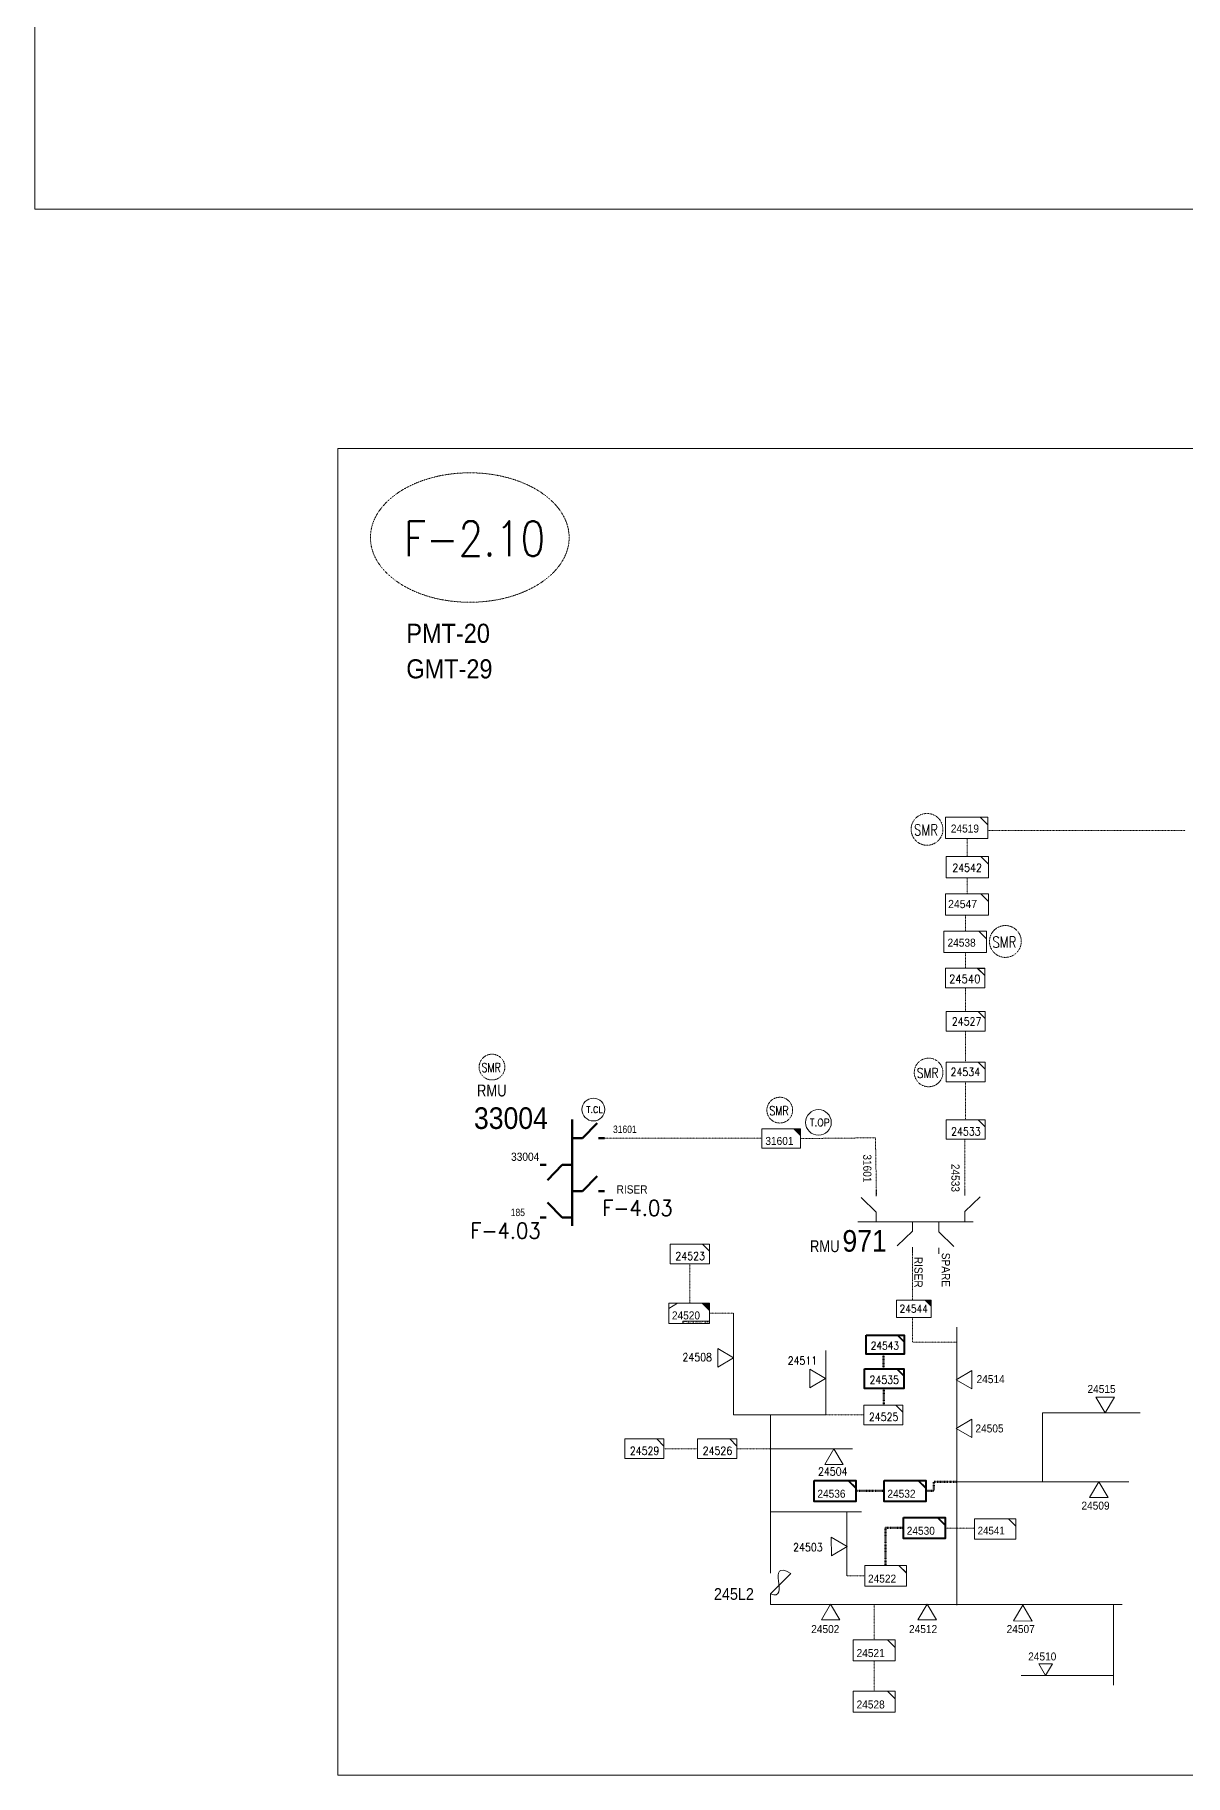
# Model space of a CAD drawing. Header units: metres. Extents: x 65984 to 144644, y -19036 to 23726.
# Drawn here: x 113607 to 114139, y 8807 to 9612 of the extents above; entities that cross this region are included whole.
import ezdxf
from ezdxf.enums import TextEntityAlignment as Align

# ---------------------------------------------------------------- set-up
doc = ezdxf.new("R2010")
doc.units = ezdxf.units.M
doc.header["$MEASUREMENT"] = 0
doc.linetypes.add('DGN Style 3', pattern=[0.013877, 0, -0.013877])
doc.layers.get('0').update_dxf_attribs({"color": 95, "lineweight": 40})
for name, color, linetype, lineweight in [('CONTRACTOR NAME', 95, 'Continuous', 40), ('d_eos', 111, 'Continuous', 40), ('d_eos no', 121, 'Continuous', 40), ('d_fco', 5, 'Continuous', 40), ('d_fco text', 95, 'Continuous', 40), ('d_oh branch', 94, 'Continuous', 40), ('d_switch', 95, 'Continuous', 40), ('d_tf', 1, 'Continuous', 40), ('d_tf no', 6, 'Continuous', 40), ('d_ug cable', 95, 'Continuous', 40), ('d_unit sub', 7, 'Continuous', 40), ('FDR  1  05', 172, 'Continuous', 40), ('fedr no', 95, 'Continuous', 40), ('Level 37', 7, 'Continuous', 0), ('O H MAIN FEEDER', 4, 'Continuous', 100), ('SW N O', 114, 'Continuous', 30)]:
    doc.layers.add(name, color=color, linetype=linetype, lineweight=lineweight)
doc.styles.add('Style-Arial', font='arial.ttf')
doc.styles.add('Style-ENGINEERING', font='ENGINEERING.shx')
doc.styles.add('Style-msdefault', font='msdefault.shx')
doc.styles.add('Style-STANDARD', font='STANDARD.shx')

# ---------------------------------------------------------------- blocks, each defined once
blk = doc.blocks.new('SS')
at = {"color": 0, "linetype": 'ByBlock', "lineweight": -2, "flags": 128}
blk.add_lwpolyline([(6.95, 4.25), (10.45, 4.25), (10.45, 0.75)], close=True, dxfattribs=at)
at = {"color": 0, "linetype": 'ByBlock', "lineweight": -2, "extrusion": (0, 0, -1)}
blk.add_solid([(-6.95, 4.25), (-10.45, 4.25), (-10.45, 0.75)], dxfattribs=at)
at = {"color": 0, "linetype": 'ByBlock', "lineweight": -2}
blk.add_3dface([(-9.55, 4.25), (10.45, 4.25), (10.45, -5.75), (-9.55, -5.75)], dxfattribs=at)
blk = doc.blocks.new('*U1065')
at = {"layer": 'd_fco', "color": 51, "linetype": 'Continuous', "lineweight": 13}
blk.add_line((-4.6, 4.21), (-10.13, 4.21), dxfattribs=at)
at = {"layer": 'd_fco', "color": 51, "linetype": 'Continuous', "lineweight": 13, "flags": 128}
blk.add_lwpolyline([(13.02, 4.21), (7.07, 4.21), (-4.4, -7.26)], dxfattribs=at)
at = {"layer": 'd_fco', "color": 51, "linetype": 'Continuous', "lineweight": 13}
blk.add_open_spline([(-4.4, -7.26), (-13, 7.69), (11.58, -7.67), (7.07, 4.21)], degree=3, dxfattribs=at)
blk = doc.blocks.new('TF_8')
at = {"color": 0, "linetype": 'ByBlock', "lineweight": -2}
blk.add_line((6.3, 4.95), (9.9, 1.35), dxfattribs=at)
blk.add_3dface([(-10.1, 4.95), (9.9, 4.95), (9.9, -5.05), (-10.1, -5.05)], dxfattribs=at)
blk = doc.blocks.new('exist.us-1000kva')
at = {"color": 0, "linetype": 'ByBlock', "lineweight": -2, "flags": 128}
blk.add_lwpolyline([(40, 12.9), (32.8, 20), (40, 20)], close=True, dxfattribs=at)
at = {"color": 0, "linetype": 'ByBlock', "lineweight": -2, "extrusion": (0, 0, -1)}
blk.add_solid([(-40, 12.9), (-32.8, 20), (-40, 20)], dxfattribs=at)
at = {"color": 0, "linetype": 'ByBlock', "lineweight": -2, "xscale": 2, "yscale": 2}
blk.add_blockref('TF_8', (20.2, 10.1), dxfattribs=at)
blk = doc.blocks.new('TRA1_833')
at = {"layer": 'd_tf', "color": 30, "linetype": 'Continuous', "lineweight": 13, "ltscale": 0.000426762, "flags": 128}
blk.add_lwpolyline([(-5, 8.6), (5, 8.6), (0, 0)], close=True, dxfattribs=at)
blk = doc.blocks.new('TRA1_835')
at = {"layer": 'd_tf', "color": 30, "linetype": 'Continuous', "lineweight": 13, "ltscale": 0.000426762, "flags": 128}
blk.add_lwpolyline([(10, -17), (0, 0), (-10, -17)], close=True, dxfattribs=at)
blk = doc.blocks.new('TRA1_834')
at = {"layer": 'd_tf', "color": 30, "linetype": 'Continuous', "lineweight": 13, "ltscale": 0.000426762, "xscale": 1.000046566088347, "yscale": 1.000046566088347, "zscale": 1.000046566088347, "rotation": 180.0000042736749}
blk.add_blockref('TRA1_835', (0, 0), dxfattribs=at)
blk = doc.blocks.new('*U2582')
at = {"layer": 'd_unit sub', "color": 30, "linetype": 'Continuous', "lineweight": 13, "flags": 128}
blk.add_lwpolyline([(20, 10), (20, 2.7), (12.8, 10)], close=True, dxfattribs=at)
at = {"layer": 'd_unit sub', "color": 30, "linetype": 'Continuous', "lineweight": 13, "xscale": 2, "yscale": 2, "zscale": 0.8845711694560098, "rotation": 359.9999999999999}
blk.add_blockref('TF_8', (0.2, 0.1), dxfattribs=at)
blk = doc.blocks.new('*U2583')
at = {"layer": 'd_unit sub', "color": 30, "linetype": 'Continuous', "lineweight": 13, "flags": 128}
blk.add_lwpolyline([(5.46, 4.27), (8.54, 4.27), (8.54, 1.2)], close=True, dxfattribs=at)
at = {"layer": 'd_unit sub', "color": 30, "linetype": 'Continuous', "lineweight": 13, "xscale": 0.8535245333131425, "yscale": 0.8535245333131425, "zscale": 0.4018259368777647}
blk.add_blockref('TF_8', (0.09, 0.05), dxfattribs=at)
blk = doc.blocks.new('*U2584')
at = {"layer": 'd_unit sub', "color": 2, "linetype": 'Continuous', "lineweight": 13, "flags": 128}
blk.add_lwpolyline([(5.46, 4.27), (8.54, 4.27), (8.54, 1.2)], close=True, dxfattribs=at)
at = {"layer": 'd_unit sub', "color": 2, "linetype": 'Continuous', "lineweight": 13, "xscale": 0.8535245333131425, "yscale": 0.8535245333131425, "zscale": 0.4018259368777647}
blk.add_blockref('TF_8', (0.09, 0.05), dxfattribs=at)
blk = doc.blocks.new('*U3226')
at = {"layer": 'd_unit sub', "color": 30, "linetype": 'Continuous', "lineweight": 40, "flags": 128}
blk.add_lwpolyline([(20, 10), (20, 2.7), (12.8, 10)], close=True, dxfattribs=at)
at = {"layer": 'd_unit sub', "color": 30, "linetype": 'Continuous', "lineweight": 40, "xscale": 2, "yscale": 2, "zscale": 0.8845711694560098, "rotation": 359.9999999999999}
blk.add_blockref('TF_8', (0.2, 0.1), dxfattribs=at)
blk = doc.blocks.new('*U3373')
at = {"layer": 'd_unit sub', "color": 30, "linetype": 'Continuous', "lineweight": 40, "flags": 128}
blk.add_lwpolyline([(5.46, 4.27), (8.54, 4.27), (8.54, 1.2)], close=True, dxfattribs=at)
at = {"layer": 'd_unit sub', "color": 30, "linetype": 'Continuous', "lineweight": 40, "xscale": 0.8535245333131425, "yscale": 0.8535245333131425, "zscale": 0.4018259368777647}
blk.add_blockref('TF_8', (0.09, 0.05), dxfattribs=at)
blk = doc.blocks.new('*U3808')
at = {"layer": 'd_unit sub', "color": 2, "linetype": 'Continuous', "lineweight": 13, "flags": 128}
blk.add_lwpolyline([(5.46, 4.27), (8.54, 4.27), (8.54, 1.2)], close=True, dxfattribs=at)
at = {"layer": 'd_unit sub', "color": 2, "linetype": 'Continuous', "lineweight": 13, "xscale": 0.8535245333131424, "yscale": 0.8535245333131424, "zscale": 0.3335555683832993}
blk.add_blockref('TF_8', (0.09, 0.05), dxfattribs=at)
blk = doc.blocks.new('*U3818')
at = {"layer": 'd_unit sub', "color": 30, "linetype": 'Continuous', "lineweight": 13, "flags": 128}
blk.add_lwpolyline([(20, 10), (20, 2.7), (12.8, 10)], close=True, dxfattribs=at)
at = {"layer": 'd_unit sub', "color": 30, "linetype": 'Continuous', "lineweight": 13, "xscale": 2, "yscale": 2, "zscale": 0.8068694697611064, "rotation": 359.9999999999999}
blk.add_blockref('TF_8', (0.2, 0.1), dxfattribs=at)
blk = doc.blocks.new('*U3867')
at = {"layer": 'd_unit sub', "color": 30, "linetype": 'Continuous', "lineweight": 40, "flags": 128}
blk.add_lwpolyline([(5.46, 4.27), (8.54, 4.27), (8.54, 1.2)], close=True, dxfattribs=at)
at = {"layer": 'd_unit sub', "color": 30, "linetype": 'Continuous', "lineweight": 40, "xscale": 0.8535245333131424, "yscale": 0.8535245333131424, "zscale": 0.3725815868967858}
blk.add_blockref('TF_8', (0.09, 0.05), dxfattribs=at)
blk = doc.blocks.new('*U1280')
at = {"layer": 'SW N O', "color": 1, "lineweight": 13}
blk.add_circle((0, 0), 16.8, dxfattribs=at)
at = {"layer": 'SW N O', "color": 1, "lineweight": 13, "style": 'Style-STANDARD'}
blk.add_text('T.CL', height=9.6, dxfattribs=at).set_placement((1.7, -0.2), align=Align.MIDDLE_CENTER)
blk = doc.blocks.new('*U4138')
at = {"layer": 'SW N O', "color": 3, "lineweight": 13, "ltscale": 0.426762}
blk.add_circle((0, 0), 16.8, dxfattribs=at)
at = {"layer": 'SW N O', "color": 3, "lineweight": 13, "style": 'Style-STANDARD'}
blk.add_text('T.OP', height=9.6, dxfattribs=at).set_placement((1.7, -0.2), align=Align.MIDDLE_CENTER)
blk = doc.blocks.new('*U4341')
at = {"layer": 'd_unit sub', "color": 30, "linetype": 'Continuous', "lineweight": 13, "flags": 128}
blk.add_lwpolyline([(20, 10), (20, 2.7), (12.8, 10)], close=True, dxfattribs=at)
at = {"layer": 'd_unit sub', "color": 30, "linetype": 'Continuous', "lineweight": 13, "xscale": 2, "yscale": 2, "zscale": 0.7738183511221822, "rotation": 359.9999999999999}
blk.add_blockref('TF_8', (0.2, 0.1), dxfattribs=at)

msp = doc.modelspace()

# ---------------------------------------------------------------- linework, layer by layer
at = {"layer": 'CONTRACTOR NAME', "color": 154, "lineweight": 13, "ltscale": 0.498271, "flags": 128}
for points in [[(113911.59, 9015.78), (113906.67, 9015.78), (113906.67, 9016.77), (113911.59, 9016.77)], [(113917.01, 9015.78), (113911.59, 9015.78), (113911.59, 9016.77), (113917.01, 9016.77)], [(113919.01, 9015.78), (113917.01, 9015.78), (113917.01, 9016.77), (113919.01, 9016.77)]]:
    msp.add_lwpolyline(points, close=True, dxfattribs=at)
at = {"layer": 'd_eos', "color": 2, "linetype": 'Continuous', "lineweight": 211, "ltscale": 0.638341}
for p, q in [((113855.61, 9110.05), (113855.6, 9060.9)), ((113860.26, 9101.41), (113867.05, 9108.41)), ((113855.61, 9101.41), (113860.26, 9101.41)), ((113867.7, 9101.41), (113870.53, 9101.41)), ((113843.51, 9089.06), (113840.69, 9089.06)), ((113850.96, 9089.06), (113844.16, 9082.06)), ((113855.61, 9089.06), (113850.96, 9089.06)), ((113860.25, 9076.91), (113867.05, 9083.92)), ((113850.95, 9064.77), (113844.16, 9071.77)), ((113855.6, 9076.91), (113860.25, 9076.91)), ((113867.7, 9076.91), (113870.52, 9076.91)), ((113843.51, 9064.77), (113840.69, 9064.77)), ((113855.6, 9064.77), (113850.95, 9064.77))]:
    msp.add_line(p, q, dxfattribs=at)
at = {"layer": 'd_eos', "color": 7, "linetype": 'Continuous', "lineweight": 13, "ltscale": 0.638341}
for p, q in [((113996.25, 9067.17), (113989.25, 9073.96)), ((113996.25, 9074.61), (113996.25, 9077.43)), ((114037.26, 9074.91), (114037.26, 9077.73)), ((114037.26, 9067.46), (114044.26, 9074.26)), ((113996.25, 9062.81), (113996.25, 9067.17)), ((114037.26, 9062.81), (114037.26, 9067.46)), ((113987.74, 9062.81), (114040.99, 9062.82)), ((114012.97, 9058.45), (114005.97, 9051.66)), ((114012.97, 9062.81), (114012.97, 9058.45)), ((114025.11, 9062.81), (114025.12, 9058.16)), ((114025.12, 9058.16), (114032.12, 9051.37)), ((114012.97, 9051.01), (114012.97, 9048.19)), ((114025.12, 9050.72), (114025.12, 9047.9))]:
    msp.add_line(p, q, dxfattribs=at)
at = {"layer": 'd_oh branch', "color": 30, "linetype": 'Continuous', "lineweight": 13}
for p, q in [((113930.22, 9020.46), (113930.22, 8973.45)), ((114033.47, 8885.5), (114033.47, 9014.07)), ((113972.82, 8973.45), (113972.82, 9003.29)), ((113972.82, 8973.45), (113930.22, 8973.45)), ((113947.27, 8973.45), (113947.27, 8900.76)), ((113985.2, 8957.81), (113947.27, 8957.81)), ((114033.72, 8942.5), (114113.06, 8942.5)), ((113989.41, 8928.64), (113947.27, 8928.64)), ((113982.63, 8928.64), (113982.63, 8899.04)), ((113947.24, 8885.8), (114110.04, 8885.8)), ((114105.95, 8885.8), (114105.95, 8848.48)), ((114063.28, 8852.89), (114105.95, 8852.89))]:
    msp.add_line(p, q, dxfattribs=at)
at = {"layer": 'd_oh branch', "color": 30, "linetype": 'Continuous', "lineweight": 13, "flags": 128}
msp.add_lwpolyline([(114073.12, 8942.5), (114073.12, 8974.45), (114118.34, 8974.45)], dxfattribs=at)
at = {"layer": 'd_ug cable', "color": 30, "linetype": 'DGN Style 3', "lineweight": 13}
for p, q in [((114038.34, 9231.63), (114038.35, 9239.97)), ((114038.35, 9214.39), (114038.35, 9221.78)), ((113870.53, 9101.41), (113943.34, 9101.41)), ((113961.2, 9101.26), (113995.86, 9101.62)), ((113996.3, 9075.1), (113995.86, 9101.62)), ((114012.97, 9048.19), (114012.97, 9026.59)), ((113910.01, 9043.33), (113910.01, 9025.16)), ((113930.22, 9020.46), (113919.08, 9020.46)), ((113972.82, 8973.45), (113990.45, 8973.45)), ((113897.99, 8957.81), (113913.56, 8957.81)), ((113931.69, 8957.81), (113947.27, 8957.81)), ((114041.74, 8921.12), (114028.08, 8921.12)), ((113990.88, 8899.04), (113982.63, 8899.04)), ((113995.23, 8885.8), (113995.23, 8869.44)), ((113995.23, 8859.79), (113995.23, 8845.67))]:
    msp.add_line(p, q, dxfattribs=at)
at = {"layer": 'd_ug cable', "color": 30, "linetype": 'DGN Style 3', "lineweight": 140}
for p, q in [((113999.59, 9001.61), (113999.59, 8994.94)), ((113999.73, 8985.69), (113999.73, 8977.98))]:
    msp.add_line(p, q, dxfattribs=at)
at = {"layer": 'd_ug cable', "color": 30, "linetype": 'DGN Style 3', "lineweight": 13, "flags": 128}
for points in [[(114047.87, 9243.74), (114139.15, 9243.79)], [(114037.58, 9197.35), (114037.57, 9204.62)], [(114037.58, 9179.99), (114037.57, 9187.26)], [(114037.56, 9159.98), (114037.56, 9170.95)], [(114037.56, 9136.63), (114037.56, 9150.92)], [(114037.56, 9109.98), (114037.56, 9127.57)], [(114037.26, 9077.73), (114037.26, 9100.92)], [(114012.93, 9018.55), (114012.97, 9007.05), (114033.47, 9007.05)]]:
    msp.add_lwpolyline(points, dxfattribs=at)
at = {"layer": 'd_ug cable', "color": 30, "linetype": 'DGN Style 3', "lineweight": 140, "flags": 128}
for points in [[(114033.72, 8942.5), (114022.87, 8942.5), (114022.87, 8938.31), (114019.14, 8938.31)], [(113999.84, 8938.31), (113986.75, 8938.31)], [(114008.78, 8921.17), (114000.53, 8921.17), (114000.53, 8903.9)]]:
    msp.add_lwpolyline(points, dxfattribs=at)
at = {"layer": 'd_ug cable', "color": 2, "linetype": 'DGN Style 3', "lineweight": 13}
for centre, radius in [((114019.71, 9244.27), 7.36), ((114055.96, 9192.41), 7.36), ((113818.45, 9134.32), 5.96), ((114020.44, 9131.84), 6.63), ((113951.59, 9114.41), 5.96)]:
    msp.add_circle(centre, radius, dxfattribs=at)
at = {"layer": 'FDR  1  05', "color": 30, "linetype": 'Continuous', "lineweight": 13}
msp.add_line((113900.25, 9022.62), (113904.2, 9025.16), dxfattribs=at)
at = {"layer": 'fedr no', "color": 82, "linetype": 'DGN Style 3', "lineweight": 13, "true_color": 0x1dc70e}
msp.add_ellipse((113808.18, 9379.22), major_axis=(45.96, 0), ratio=0.651175, dxfattribs=at)
at = {"layer": 'O H MAIN FEEDER', "color": 140, "linetype": 'Continuous', "lineweight": 13, "flags": 128}
msp.add_lwpolyline([(113606.95, 10199.11), (114655.05, 10199.11), (114655.05, 9531.13), (113606.95, 9531.13)], close=True, dxfattribs=at)
at = {"layer": 'O H MAIN FEEDER', "color": 140, "lineweight": 13, "ltscale": 0.43382, "flags": 128}
msp.add_lwpolyline([(113747.17, 9420.37), (114638.59, 9420.37), (114638.59, 8806.84), (113747.17, 8806.84)], close=True, dxfattribs=at)

# ---------------------------------------------------------------- block references
at = {"layer": 'd_fco', "color": 51, "linetype": 'Continuous', "lineweight": 13, "extrusion": (0, 0, -1), "xscale": 0.8229668370899434, "yscale": 0.8229668370899434, "zscale": 0.8229668370899434, "rotation": 269.999999999559}
msp.add_blockref('*U1065', (-113950.71, 8896.51), dxfattribs=at)
at = {"layer": 'd_tf', "color": 30, "linetype": 'Continuous', "lineweight": 13, "ltscale": 0.000426762}
for name, p, xscale, yscale, zscale, rotation in [('TRA1_834', (113930.14, 8999.83), 0.4267628141947012, 0.4267628141947012, 0.4267628141947012, 89.90821925562032), ('TRA1_834', (113972.75, 8990.28), 0.4267628141947012, 0.4267628141947012, 0.4267628141947012, 89.90821925562032), ('TRA1_834', (114033.19, 8989.73), 0.4267628141947012, 0.4267628141947012, 0.4267628141947012, 269.9082192556203), ('TRA1_834', (114033.19, 8967.23), 0.4267628141947012, 0.4267628141947012, 0.4267628141947012, 269.9082192556203), ('TRA1_834', (114099.19, 8942.49), 0.4267628141947012, 0.4267628141947012, 0.4267628141947012, 179.9082192556203), ('TRA1_834', (113975.11, 8885.9), 0.4267628141947012, 0.4267628141947012, 0.4267628141947012, 179.9082192556203), ('TRA1_834', (114019.8, 8885.9), 0.4267628141947012, 0.4267628141947012, 0.4267628141947012, 179.9082192556203), ('TRA1_834', (114064.03, 8885.41), 0.4267628141947012, 0.4267628141947012, 0.4267628141947012, 179.9082192556203), ('TRA1_833', (114074.59, 8852.89), 0.6401422308442759, 0.6401422308442759, 0.6401422308442759, 359.908396840603)]:
    msp.add_blockref(name, p, dxfattribs=dict(at, xscale=xscale, yscale=yscale, zscale=zscale, rotation=rotation))
at = {"layer": 'd_tf', "color": 30, "linetype": 'Continuous', "lineweight": 13, "ltscale": 0.000426762, "extrusion": (0, 0, -1), "xscale": 0.4267628141947012, "yscale": 0.4267628141947012, "zscale": 0.4267628141947012}
for p, rotation in [((-114102.11, 8974.45), 359.9082192556203), ((-113976.64, 8957.8), 179.9082192556203), ((-113982.69, 8912.61), 269.9082192556203)]:
    msp.add_blockref('TRA1_834', p, dxfattribs=dict(at, rotation=rotation))
at = {"layer": 'd_unit sub', "color": 2, "linetype": 'Continuous', "lineweight": 13}
for name, p, xscale, yscale, zscale in [('TF_8', (114038.14, 9244.97), 0.9831144779131443, 0.9831144779131443, 0.4267622666565712), ('*U3808', (114037.35, 9192.21), 1.151490415382749, 1.151490415382749, 1.151490415382749), ('*U2584', (114037.56, 9132.09), 1.062057541562809, 1.062057541562809, 1.062057541562809), ('SS', (113951.87, 9102), 0.8932250764363355, 0.8932250764363355, 0.4466125382181678)]:
    msp.add_blockref(name, p, dxfattribs=dict(at, xscale=xscale, yscale=yscale, zscale=zscale))
at = {"layer": 'd_unit sub', "color": 30, "linetype": 'Continuous', "lineweight": 13}
for name, p, xscale, yscale, zscale in [('TF_8', (114038.43, 9226.77), 0.9831144779131443, 0.9831144779131443, 0.4267622666565712), ('*U4341', (114038.19, 9209.49), 0.4963516818048022, 0.4963516818048022, 0.4963516818048022), ('*U2583', (114037.31, 9175.45), 1.062057541562809, 1.062057541562809, 1.062057541562809), ('*U2583', (114037.56, 9155.44), 1.062057541562809, 1.062057541562809, 1.062057541562809), ('*U2583', (114037.56, 9105.44), 1.062057541562809, 1.062057541562809, 1.062057541562809), ('*U2583', (113910.01, 9047.86), 1.062057541562809, 1.062057541562809, 1.062057541562809), ('SS', (114013.2, 9023.18), 0.8039025687927019, 0.8039025687927019, 0.401951284396351), ('*U2583', (113999.51, 8973.45), 1.062057541562809, 1.062057541562809, 1.062057541562809), ('*U2583', (113888.93, 8957.8), 1.062057541562809, 1.062057541562809, 1.062057541562809), ('*U2583', (113922.63, 8957.8), 1.062057541562809, 1.062057541562809, 1.062057541562809), ('*U3818', (114051.27, 8920.7), 0.4760200433716152, 0.4760200433716152, 0.4760200433716152), ('*U2582', (114000.54, 8899.04), 0.4824510241714298, 0.4824510241714298, 0.4824510241714298), ('*U2582', (113995.25, 8864.62), 0.4824510241714298, 0.4824510241714298, 0.4824510241714298), ('*U2582', (113995.25, 8840.84), 0.4824510241714298, 0.4824510241714298, 0.4824510241714298)]:
    msp.add_blockref(name, p, dxfattribs=dict(at, xscale=xscale, yscale=yscale, zscale=zscale))
at = {"layer": 'd_unit sub', "color": 30, "linetype": 'Continuous', "lineweight": 40}
for name, p, xscale, yscale, zscale in [('*U3867', (114000.38, 9006), 1.030877674846866, 1.030877674846866, 1.030877674846866), ('*U3373', (113999.91, 8990.27), 1.062057541562809, 1.062057541562809, 1.062057541562809), ('*U3226', (113977.11, 8938.31), 0.4824510241714298, 0.4824510241714298, 0.4824510241714298), ('*U3226', (114009.5, 8938.31), 0.4824510241714298, 0.4824510241714298, 0.4824510241714298), ('*U3226', (114018.44, 8921.17), 0.4824510241714298, 0.4824510241714298, 0.4824510241714298)]:
    msp.add_blockref(name, p, dxfattribs=dict(at, xscale=xscale, yscale=yscale, zscale=zscale))
at = {"layer": 'FDR  1  05', "color": 30, "linetype": 'Continuous', "lineweight": 13, "xscale": 0.4706953856588768, "yscale": 0.4706953856588768, "zscale": 0.4267622666565712, "rotation": 359.9999999999999}
msp.add_blockref('exist.us-1000kva', (113900.25, 9015.75), dxfattribs=at)
at = {"layer": 'SW N O', "color": 1, "lineweight": 13, "xscale": 0.3141976833120932, "yscale": 0.3141976833120932, "zscale": 0.3141976833120932}
msp.add_blockref('*U1280', (113865.36, 9114.69), dxfattribs=at)
at = {"layer": 'SW N O', "color": 3, "lineweight": 13, "xscale": 0.3529756587570915, "yscale": 0.3529756587570915, "zscale": 0.3529756587570915}
msp.add_blockref('*U4138', (113969.48, 9108.73), dxfattribs=at)

# ---------------------------------------------------------------- texts
at = {"layer": 'CONTRACTOR NAME', "color": 154, "lineweight": 13, "style": 'Style-msdefault', "width": 0.945946}
for s, height, p in [('1500 KVA', 0.653, (113906.81, 9016.57)), ('2020.06.01', 0.653, (113911.82, 9016.61)), ('BDC', 0.572, (113917.36, 9016.57))]:
    msp.add_text(s, height=height, dxfattribs=at).set_placement(p, align=Align.TOP_LEFT)
at = {"layer": 'd_eos no', "color": 7, "linetype": 'Continuous', "lineweight": 13}
for s, height, style, width, p in [('PMT-20', 8.843, 'Style-Arial', 0.88, (113778.83, 9339.36)), ('GMT-29', 8.843, 'Style-Arial', 0.88, (113778.83, 9322.92)), ('971', 10, 'Style-Arial', 0.88, (113980.58, 9058.94)), ('RMU', 5.5, 'Style-msdefault', 0.818182, (113965.55, 9054.25))]:
    msp.add_text(s, height=height, dxfattribs=dict(at, style=style, width=width)).set_placement(p, align=Align.TOP_LEFT)
at = {"layer": 'd_eos no', "color": 2, "linetype": 'Continuous', "lineweight": 53, "style": 'Style-msdefault', "width": 0.818182}
msp.add_text('RMU', height=5.5, dxfattribs=at).set_placement((113811.51, 9120.75))
at = {"layer": 'd_eos no', "color": 2, "linetype": 'Continuous', "lineweight": 140, "style": 'Style-Arial', "width": 0.88}
msp.add_text('33004', height=10, dxfattribs=at).set_placement((113810.12, 9105.71))
at = {"layer": 'd_fco text', "color": 51, "linetype": 'Continuous', "lineweight": 13, "style": 'Style-msdefault', "width": 0.916667}
msp.add_text('245L2', height=5.423, dxfattribs=at).set_placement((113921.13, 8893.36), align=Align.TOP_LEFT)
at = {"layer": 'd_switch', "color": 51, "linetype": 'Continuous', "lineweight": 30, "style": 'Style-ENGINEERING', "width": 0.857143}
msp.add_text('31601', height=3.43, dxfattribs=at).set_placement((113885.38, 9107.28), align=Align.TOP_RIGHT)
at = {"layer": 'd_switch', "color": 51, "linetype": 'Continuous', "lineweight": 30, "style": 'Style-ENGINEERING', "width": 0.921053}
for s, p in [('33004', (113840.31, 9094.74)), ('RISER', (113890.41, 9079.65))]:
    msp.add_text(s, height=3.8, rotation=359.99248, dxfattribs=at).set_placement(p, align=Align.TOP_RIGHT)
at = {"layer": 'd_switch', "color": 51, "linetype": 'Continuous', "lineweight": 13, "style": 'Style-ENGINEERING', "width": 0.921053}
msp.add_text('31601', height=3.8, rotation=270, dxfattribs=at).set_placement((113993.99, 9093.96), align=Align.TOP_LEFT)
for s, rotation, p in [('24533', 270, (114034.77, 9076.56)), ('SPARE', 270.00752, (114030.33, 9032.58)), ('RISER', 270, (114017.66, 9032.31))]:
    msp.add_text(s, height=3.8, rotation=rotation, dxfattribs=at).set_placement(p, align=Align.TOP_RIGHT)
at = {"layer": 'd_switch', "color": 51, "linetype": 'Continuous', "lineweight": 30, "style": 'Style-ENGINEERING', "width": 0.857143}
msp.add_text('185', height=3.43, dxfattribs=at).set_placement((113827.14, 9068.83), align=Align.TOP_LEFT)
at = {"layer": 'd_tf no', "color": 2, "linetype": 'Continuous', "lineweight": 13, "style": 'Style-msdefault', "width": 0.945946}
for s, p in [('24519', (114030.73, 9246.49)), ('24538', (114029.2, 9193.71)), ('31601', (113944.92, 9102.01))]:
    msp.add_text(s, height=3.7, dxfattribs=at).set_placement(p, align=Align.TOP_LEFT)
at = {"layer": 'd_tf no', "color": 30, "linetype": 'Continuous', "lineweight": 13, "style": 'Style-STANDARD', "width": 0.945946}
for s, height, p in [('24542', 3.7, (114038.25, 9226.54)), ('24540', 3.921, (114037.16, 9175.09)), ('24527', 3.7, (114038.02, 9155.46)), ('24533', 3.7, (114037.69, 9104.52)), ('24523', 3.7, (113910.14, 9046.94)), ('24508', 3.7, (113913.41, 9000.12)), ('24511', 3.7, (113962.07, 8998.55)), ('24525', 3.7, (113999.64, 8972.53)), ('24529', 3.7, (113889.06, 8956.88)), ('24526', 3.7, (113922.76, 8956.88)), ('24504', 3.7, (113976.1, 8947.28)), ('24503', 3.7, (113964.61, 8912.24))]:
    msp.add_text(s, height=height, dxfattribs=at).set_placement(p, align=Align.MIDDLE_CENTER)
at = {"layer": 'd_tf no', "color": 30, "linetype": 'Continuous', "lineweight": 13, "style": 'Style-msdefault', "width": 0.945946}
for s, height, p in [('24547', 3.806, (114029.48, 9211.63)), ('24520', 3.7, (113901.69, 9021.33)), ('24514', 3.7, (114042.63, 8991.86)), ('24515', 3.7, (114093.95, 8987.3)), ('24505', 3.7, (114042.11, 8969.05)), ('24509', 3.7, (114091.15, 8933.35)), ('24541', 3.559, (114043.12, 8921.73)), ('24522', 3.7, (113992.41, 8899.59)), ('24502', 3.7, (113966.13, 8876.27)), ('24512', 3.7, (114011.39, 8876.27)), ('24507', 3.7, (114056.54, 8876.27)), ('24521', 3.7, (113987.12, 8865.17)), ('24510', 3.7, (114066.51, 8863.6)), ('24528', 3.7, (113987.12, 8841.4))]:
    msp.add_text(s, height=height, dxfattribs=at).set_placement(p, align=Align.TOP_LEFT)
at = {"layer": 'd_tf no', "color": 2, "linetype": 'Continuous', "lineweight": 13, "style": 'Style-STANDARD', "width": 0.945946}
msp.add_text('24534', height=3.7, dxfattribs=at).set_placement((114037.43, 9132.05), align=Align.MIDDLE_CENTER)
at = {"layer": 'd_tf no', "color": 30, "linetype": 'Continuous', "lineweight": 40, "style": 'Style-STANDARD', "width": 0.945946}
for s, height, p in [('24544', 3.546, (114013.56, 9022.56)), ('24543', 3.546, (114000.24, 9005.48)), ('24535', 3.7, (113999.93, 8989.7))]:
    msp.add_text(s, height=height, dxfattribs=at).set_placement(p, align=Align.MIDDLE_CENTER)
at = {"layer": 'd_tf no', "color": 30, "linetype": 'Continuous', "lineweight": 40, "style": 'Style-msdefault', "width": 0.945946}
for s, p in [('24536', (113968.99, 8938.86)), ('24532', (114001.38, 8938.86)), ('24530', (114010.32, 8921.73))]:
    msp.add_text(s, height=3.7, dxfattribs=at).set_placement(p, align=Align.TOP_LEFT)
at = {"layer": 'fedr no', "color": 6, "linetype": 'Continuous', "lineweight": 13, "style": 'Style-STANDARD', "width": 0.909091}
msp.add_text('F-2.10', height=16.183, dxfattribs=at).set_placement((113810.39, 9378.76), align=Align.MIDDLE_CENTER)
at = {"layer": 'fedr no', "color": 55, "linetype": 'Continuous', "lineweight": 13, "attachment_point": 5, "style": 'Style-STANDARD'}
for insert, char_height in [((113885.74, 9069.19), 7.316), ((113824.72, 9058.7), 7.319)]:
    msp.add_mtext('F-4.03', dxfattribs=dict(at, insert=insert, char_height=char_height))
at = {"layer": 'Level 37', "color": 1, "linetype": 'Continuous', "lineweight": 13, "style": 'Style-STANDARD', "width": 0.854701}
for p in [(114019.25, 9243.98), (114055.5, 9192.12)]:
    msp.add_text('SMR', height=5.11, dxfattribs=at).set_placement(p, align=Align.MIDDLE_CENTER)
at = {"layer": 'Level 37', "color": 1, "linetype": 'Continuous', "lineweight": 13, "ltscale": 0.81, "style": 'Style-STANDARD', "width": 0.854701}
for p in [(113818.08, 9134.09), (113951.22, 9114.18)]:
    msp.add_text('SMR', height=4.139, dxfattribs=at).set_placement(p, align=Align.MIDDLE_CENTER)
at = {"layer": 'Level 37', "color": 1, "linetype": 'Continuous', "lineweight": 13, "ltscale": 0.9, "style": 'Style-STANDARD', "width": 0.854701}
msp.add_text('SMR', height=4.599, dxfattribs=at).set_placement((114020.02, 9131.58), align=Align.MIDDLE_CENTER)

doc.saveas('drawing.dxf')
